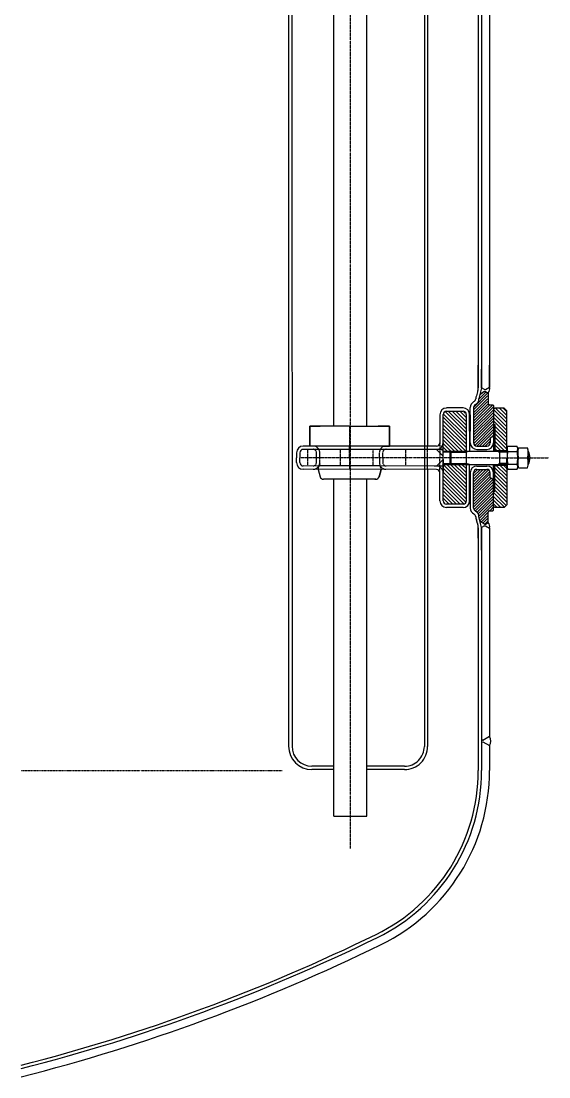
# Model space of a CAD drawing. Extents: x 77471 to 85881, y 26709 to 38599.
# Drawn here: x 81725 to 82521, y 32738 to 34330 of the extents above; entities that cross this region are included whole.
import ezdxf

# ---------------------------------------------------------------- set-up
doc = ezdxf.new("R2010")
doc.units = 0
doc.header["$MEASUREMENT"] = 0
for name, pattern in [('DASHDOT', [1, 0.5, -0.25, 0, -0.25]), ('DASHED', [0.75, 0.5, -0.25]), ('DIVIDE', [1.25, 0.5, -0.25, 0, -0.25, 0, -0.25])]:
    doc.linetypes.add(name, pattern=pattern)
for name, color, linetype in [('10', 7, 'CONTINUOUS'), ('15', 7, 'CONTINUOUS'), ('20', 7, 'CONTINUOUS'), ('21', 7, 'CONTINUOUS'), ('22', 7, 'CONTINUOUS'), ('30', 7, 'CONTINUOUS'), ('5', 7, 'CONTINUOUS'), ('60', 7, 'CONTINUOUS')]:
    doc.layers.add(name, color=color, linetype=linetype)

msp = doc.modelspace()

# ---------------------------------------------------------------- linework, layer by layer
at = {"layer": '10', "color": 2, "linetype": 'DASHDOT'}
for p, q in [((82221.8, 36687.6), (82221.8, 33082.3)), ((82220.7, 33719.1), (82220.7, 33689.1))]:
    msp.add_line(p, q, dxfattribs=at)
at = {"layer": '10', "color": 3, "linetype": 'Continuous'}
for p, q in [((82196.8, 33719.1), (82196.8, 34979.1)), ((82246.8, 33719.1), (82246.8, 34979.1)), ((82266.3, 33659.1), (82175.1, 33659.1)), ((82196.8, 33131.5), (82196.8, 33639.7)), ((82246.8, 33131.5), (82246.8, 33638.9)), ((82414.8, 33566.1), (82414.8, 33246.6)), ((82419.8, 33566.3), (82419.8, 33246.6)), ((82431.8, 33565.3), (82431.8, 33251.2)), ((82414.8, 33246.6), (82414.8, 33200.1)), ((82419.8, 33246.6), (82419.8, 33200.1)), ((82431.8, 33237.7), (82431.8, 33200.1)), ((82196.8, 33131.5), (82246.8, 33131.5))]:
    msp.add_line(p, q, dxfattribs=at)
at = {"layer": '10', "color": 92, "linetype": 'Continuous'}
for p, q in [((82414.8, 34906.1), (82414.8, 33776.8)), ((82419.8, 34906.3), (82419.8, 33776.6)), ((82431.8, 34905.3), (82431.8, 33777.6)), ((82414.8, 33777.1), (82414.8, 33811.2)), ((82419.7, 33811.2), (82419.7, 33776.9)), ((82419.8, 33776.9), (82419.8, 33804.9)), ((82431.8, 33777.9), (82431.8, 33811.2)), ((82414.7, 33792.7), (82414.7, 33776.9)), ((82428.7, 33768.8), (82407.8, 33747.9)), ((82413.8, 33770.7), (82411.9, 33764.8)), ((82419.8, 33776.9), (82415.7, 33760.7)), ((82426.5, 33770.8), (82415.7, 33760)), ((82424.3, 33771.4), (82417.5, 33767.5)), ((82421, 33769.5), (82417.6, 33766.2)), ((82424.3, 33774.3), (82419.8, 33776.9)), ((82424.3, 33774.3), (82425.4, 33774.3)), ((82424.3, 33771.4), (82425.4, 33771.4)), ((82425.4, 33774.3), (82431.8, 33777.9)), ((82425.4, 33771.4), (82429.7, 33769)), ((82429.7, 33769), (82429.7, 33753.4)), ((82428.7, 33764.6), (82407.7, 33743.6)), ((82428.7, 33760.4), (82407.7, 33739.4)), ((82428.7, 33756.1), (82407.7, 33735.1)), ((82429.1, 33752.2), (82407.7, 33730.9)), ((82432.6, 33751.5), (82407.7, 33726.6)), ((82436.8, 33751.4), (82407.7, 33722.4)), ((82431.7, 33751.4), (82436.7, 33751.4)), ((82436.7, 33751.4), (82437.7, 33750.4)), ((82437.7, 33750.4), (82437.7, 33681.4)), ((82402.7, 33693.9), (82402.7, 33747.2)), ((82437.7, 33748.1), (82407.7, 33718.1)), ((82407.7, 33747.2), (82407.7, 33693.9)), ((82437.7, 33743.9), (82407.7, 33713.9)), ((82437.7, 33739.7), (82407.7, 33709.7)), ((82437.7, 33735.4), (82407.7, 33705.4)), ((82160.7, 33719.1), (82160.7, 33689.1)), ((82220.7, 33719.1), (82160.7, 33719.1)), ((82160.7, 33719.1), (82160.7, 33689.1)), ((82161.1, 33719.1), (82160.7, 33718.7)), ((82220.7, 33719.1), (82280.7, 33719.1)), ((82280.5, 33719.1), (82280.7, 33718.8)), ((82280.7, 33719.1), (82280.7, 33689.1)), ((82280.7, 33719.1), (82280.7, 33689.1)), ((82437.7, 33731.2), (82407.7, 33701.2)), ((82437.7, 33726.9), (82407.7, 33696.9)), ((82437.7, 33722.7), (82407.9, 33692.8)), ((82437.7, 33718.4), (82409.6, 33690.2)), ((82402.1, 33711.5), (82401.7, 33711.1)), ((82402.7, 33710.7), (82401.7, 33709.7)), ((82402.7, 33709.3), (82401.7, 33710.3)), ((82402.7, 33709.3), (82401.7, 33708.3)), ((82402.7, 33707.9), (82401.7, 33708.9)), ((82402.7, 33707.9), (82401.7, 33706.9)), ((82402.7, 33706.4), (82401.7, 33707.4)), ((82402.7, 33706.4), (82401.7, 33705.4)), ((82402.7, 33705), (82401.7, 33706)), ((82402.7, 33705), (82401.7, 33704)), ((82402.7, 33703.6), (82401.7, 33704.6)), ((82402.7, 33703.6), (82401.7, 33702.6)), ((82402.7, 33702.2), (82401.7, 33703.2)), ((82402.7, 33710.7), (82402, 33711.5)), ((82402.7, 33702.2), (82402, 33701.5)), ((82437.7, 33714.2), (82412.6, 33689)), ((82437.7, 33710), (82416.7, 33689)), ((82432.7, 33701.5), (82437.7, 33704.3)), ((82437.7, 33705.7), (82434.5, 33702.5)), ((82160.7, 33689.3), (82161, 33689.1)), ((82160.7, 33689.3), (82161, 33689.1)), ((82165.7, 33689.1), (82160.7, 33689.1)), ((82165.7, 33689.1), (82160.7, 33689.1)), ((82270.2, 33689.1), (82280.7, 33689.1)), ((82270.2, 33689.1), (82280.7, 33689.1)), ((82402.1, 33701.5), (82401.7, 33701.8)), ((82412.7, 33689), (82427.8, 33689)), ((82432.7, 33700.7), (82421, 33689)), ((82432.7, 33696.5), (82425.2, 33689)), ((82432, 33691.4), (82430.4, 33689.9)), ((82432.7, 33701.5), (82432.7, 33694)), ((82412.8, 33684), (82427.7, 33684)), ((82174.8, 33658.7), (82174.7, 33658.7)), ((82174.8, 33658.7), (82174.7, 33658.7)), ((82266.7, 33658.7), (82266.8, 33658.7)), ((82266.7, 33658.7), (82266.8, 33658.7)), ((82412.7, 33659), (82427.7, 33659)), ((82437.7, 33592.5), (82437.7, 33661.5)), ((82173.4, 33653.8), (82176.4, 33642.8)), ((82173.4, 33653.8), (82176.4, 33642.8)), ((82260.3, 33639.1), (82181.2, 33639.1)), ((82227.2, 33639.1), (82214.2, 33639.1)), ((82226.9, 33639.1), (82214.5, 33639.1)), ((82258.7, 33639.1), (82260.3, 33639.1)), ((82268.1, 33653.8), (82265.1, 33642.8)), ((82265.1, 33642.8), (82268.1, 33653.8)), ((82402.1, 33641.4), (82401.7, 33641.1)), ((82402.7, 33640.7), (82401.7, 33639.7)), ((82402.7, 33639.3), (82401.7, 33640.3)), ((82402.7, 33639.3), (82401.7, 33638.3)), ((82402.7, 33637.9), (82401.7, 33638.9)), ((82402.7, 33640.7), (82402, 33641.4)), ((82402.7, 33649), (82402.7, 33595.7)), ((82413.8, 33654), (82407.7, 33647.9)), ((82418, 33654), (82407.7, 33643.7)), ((82422.3, 33653.9), (82407.7, 33639.4)), ((82426.5, 33653.9), (82407.7, 33635.2)), ((82430, 33653.2), (82407.7, 33630.9)), ((82432.1, 33651), (82407.7, 33626.7)), ((82407.7, 33595.7), (82407.7, 33649)), ((82432.7, 33647.5), (82407.7, 33622.5)), ((82432.7, 33643.2), (82407.7, 33618.2)), ((82434.3, 33640.5), (82407.7, 33614)), ((82437, 33639), (82407.7, 33609.7)), ((82412.7, 33654), (82427.7, 33654)), ((82432.7, 33641.5), (82432.7, 33649)), ((82432.7, 33641.5), (82437.7, 33638.6)), ((82402.7, 33637.9), (82401.7, 33636.9)), ((82402.7, 33636.5), (82401.7, 33637.5)), ((82402.7, 33636.5), (82401.7, 33635.5)), ((82402.7, 33635), (82401.7, 33636)), ((82402.7, 33635), (82401.7, 33634)), ((82402.7, 33633.6), (82401.7, 33634.6)), ((82402.7, 33633.6), (82401.7, 33632.6)), ((82402.7, 33632.2), (82401.7, 33633.2)), ((82402.1, 33631.4), (82401.7, 33631.8)), ((82402.7, 33632.2), (82402, 33631.4)), ((82437.7, 33635.5), (82407.7, 33605.5)), ((82437.7, 33631.2), (82407.7, 33601.2)), ((82437.7, 33627), (82407.7, 33597)), ((82437.7, 33622.8), (82408.3, 33593.3)), ((82437.7, 33618.5), (82410.5, 33591.3)), ((82437.7, 33614.3), (82412.9, 33589.4)), ((82437.7, 33610), (82414.7, 33587)), ((82437.7, 33605.8), (82415.6, 33583.6)), ((82437.7, 33601.5), (82416.5, 33580.3)), ((82431.7, 33591.5), (82436.7, 33591.5)), ((82437.7, 33597.3), (82431.9, 33591.5)), ((82437.7, 33593.1), (82436.1, 33591.5)), ((82436.7, 33591.5), (82437.7, 33592.5)), ((82413.8, 33572.2), (82411.9, 33578.1)), ((82419.8, 33566.3), (82415.7, 33582.5)), ((82429.7, 33589.3), (82417.5, 33577)), ((82424.3, 33571.5), (82417.5, 33575.4)), ((82429.7, 33585.1), (82419.1, 33574.4)), ((82429.7, 33580.8), (82421.8, 33572.9)), ((82429.7, 33576.6), (82424.6, 33571.5)), ((82429.7, 33573.9), (82429.7, 33589.5)), ((82414.7, 33550.5), (82414.7, 33566.3)), ((82414.8, 33566.1), (82414.8, 33532)), ((82419.7, 33532), (82419.7, 33566.3)), ((82424.3, 33569), (82419.8, 33566.3)), ((82419.8, 33566.3), (82419.8, 33538.3)), ((82424.3, 33571.5), (82425.4, 33571.5)), ((82424.3, 33569), (82425.4, 33569)), ((82425.4, 33571.5), (82429.7, 33573.9)), ((82425.4, 33569), (82431.8, 33565.3)), ((82431.8, 33565.3), (82431.8, 33532))]:
    msp.add_line(p, q, dxfattribs=at)
at = {"layer": '10', "color": 1, "linetype": 'Continuous'}
for p, q in [((82401.9, 33711.5), (82401.7, 33711.3)), ((82402.3, 33711.5), (82401.7, 33710.9)), ((82402.7, 33711.5), (82401.7, 33710.5)), ((82402.7, 33710.2), (82401.7, 33711.2)), ((82402.7, 33711), (82401.7, 33710)), ((82402.7, 33709.8), (82401.7, 33710.8)), ((82402.7, 33710.6), (82401.7, 33709.6)), ((82402.7, 33709.4), (82401.7, 33710.4)), ((82402.7, 33710.2), (82401.7, 33709.2)), ((82402.7, 33709), (82401.7, 33710)), ((82402.7, 33709.8), (82401.7, 33708.8)), ((82402.7, 33708.5), (82401.7, 33709.5)), ((82402.7, 33709.3), (82401.7, 33708.3)), ((82402.7, 33708.1), (82401.7, 33709.1)), ((82402.7, 33708.9), (82401.7, 33707.9)), ((82402.7, 33707.7), (82401.7, 33708.7)), ((82402.7, 33708.5), (82401.7, 33707.5)), ((82402.7, 33707.3), (82401.7, 33708.3)), ((82402.7, 33708.1), (82401.7, 33707.1)), ((82402.7, 33706.8), (82401.7, 33707.8)), ((82402.7, 33707.7), (82401.7, 33706.7)), ((82402.7, 33706.4), (82401.7, 33707.4)), ((82402.7, 33707.2), (82401.7, 33706.2)), ((82402.7, 33706), (82401.7, 33707)), ((82402.7, 33706.8), (82401.7, 33705.8)), ((82402.7, 33705.6), (82401.7, 33706.6)), ((82402.7, 33706.4), (82401.7, 33705.4)), ((82402.7, 33705.1), (82401.7, 33706.1)), ((82402.7, 33706), (82401.7, 33705)), ((82402.7, 33704.7), (82401.7, 33705.7)), ((82402.7, 33705.5), (82401.7, 33704.5)), ((82402.7, 33704.3), (82401.7, 33705.3)), ((82402.7, 33705.1), (82401.7, 33704.1)), ((82402.7, 33703.9), (82401.7, 33704.9)), ((82402.7, 33704.7), (82401.7, 33703.7)), ((82402.7, 33703.4), (82401.7, 33704.4)), ((82402.7, 33704.3), (82401.7, 33703.3)), ((82402.7, 33703), (82401.7, 33704)), ((82402.7, 33703.8), (82401.7, 33702.8)), ((82402.7, 33702.6), (82401.7, 33703.6)), ((82402.7, 33703.4), (82401.7, 33702.4)), ((82402.7, 33702.2), (82401.7, 33703.2)), ((82402.7, 33703), (82401.7, 33702)), ((82402.7, 33701.7), (82401.7, 33702.7)), ((82402.7, 33702.6), (82401.7, 33701.6)), ((82402.6, 33701.5), (82401.7, 33702.3)), ((82402.2, 33701.5), (82401.7, 33701.9)), ((82402.7, 33710.7), (82401.9, 33711.5)), ((82402.7, 33702.1), (82402.1, 33701.5)), ((82402.7, 33711.1), (82402.4, 33711.5)), ((82401.8, 33701.5), (82401.7, 33701.5)), ((82402.7, 33701.7), (82402.5, 33701.5)), ((82402.6, 33641.4), (82401.7, 33640.6)), ((82402.2, 33641.4), (82401.7, 33641)), ((82401.8, 33641.4), (82401.7, 33641.4)), ((82402.7, 33640.3), (82401.7, 33641.3)), ((82402.7, 33641.2), (82401.7, 33640.2)), ((82402.7, 33639.9), (82401.7, 33640.9)), ((82402.7, 33640.7), (82401.7, 33639.7)), ((82402.7, 33639.5), (82401.7, 33640.5)), ((82402.7, 33640.3), (82401.7, 33639.3)), ((82402.7, 33639.1), (82401.7, 33640.1)), ((82402.7, 33639.9), (82401.7, 33638.9)), ((82402.7, 33638.6), (82401.7, 33639.6)), ((82402.7, 33639.5), (82401.7, 33638.5)), ((82402.7, 33638.2), (82401.7, 33639.2)), ((82402.7, 33639), (82401.7, 33638)), ((82402.7, 33637.8), (82401.7, 33638.8)), ((82402.7, 33638.6), (82401.7, 33637.6)), ((82402.7, 33637.4), (82401.7, 33638.4)), ((82402.7, 33638.2), (82401.7, 33637.2)), ((82402.7, 33640.8), (82402.1, 33641.4)), ((82402.7, 33641.2), (82402.5, 33641.4)), ((82402.7, 33636.9), (82401.7, 33637.9)), ((82402.7, 33637.8), (82401.7, 33636.8)), ((82402.7, 33636.5), (82401.7, 33637.5)), ((82402.7, 33637.3), (82401.7, 33636.3)), ((82402.7, 33636.1), (82401.7, 33637.1)), ((82402.7, 33636.9), (82401.7, 33635.9)), ((82402.7, 33635.7), (82401.7, 33636.7)), ((82402.7, 33636.5), (82401.7, 33635.5)), ((82402.7, 33635.3), (82401.7, 33636.3)), ((82402.7, 33636.1), (82401.7, 33635.1)), ((82402.7, 33634.8), (82401.7, 33635.8)), ((82402.7, 33635.6), (82401.7, 33634.6)), ((82402.7, 33634.4), (82401.7, 33635.4)), ((82402.7, 33635.2), (82401.7, 33634.2)), ((82402.7, 33634), (82401.7, 33635)), ((82402.7, 33634.8), (82401.7, 33633.8)), ((82402.7, 33633.6), (82401.7, 33634.6)), ((82402.7, 33634.4), (82401.7, 33633.4)), ((82402.7, 33633.1), (82401.7, 33634.1)), ((82402.7, 33633.9), (82401.7, 33632.9)), ((82402.7, 33632.7), (82401.7, 33633.7)), ((82402.7, 33633.5), (82401.7, 33632.5)), ((82402.7, 33632.3), (82401.7, 33633.3)), ((82402.7, 33633.1), (82401.7, 33632.1)), ((82402.7, 33631.9), (82401.7, 33632.9)), ((82402.7, 33632.7), (82401.7, 33631.7)), ((82402.7, 33631.4), (82401.7, 33632.4)), ((82402.3, 33631.4), (82401.7, 33632)), ((82401.9, 33631.4), (82401.7, 33631.6)), ((82402.7, 33632.3), (82401.9, 33631.4)), ((82402.7, 33631.8), (82402.4, 33631.4))]:
    msp.add_line(p, q, dxfattribs=at)
at = {"layer": '10', "color": 3, "linetype": 'DIVIDE'}
msp.add_line((81725.4, 33200.1), (82119.2, 33200.1), dxfattribs=at)
at = {"layer": '10', "color": 92, "linetype": 'Continuous'}
for points in [[(82270.2, 33689.1), (82160.7, 33689.1), (82160.7, 33719.1), (82176.4, 33719.1)], [(82270.2, 33689.1), (82280.7, 33689.1), (82280.7, 33719.1), (82263.9, 33719.1)]]:
    msp.add_lwpolyline(points, dxfattribs=at)
for points in [[(82402.7, 33711.5), (82401.7, 33711.5), (82401.7, 33701.5), (82402.7, 33701.5)], [(82402.7, 33631.4), (82401.7, 33631.4), (82401.7, 33641.4), (82402.7, 33641.4)]]:
    msp.add_lwpolyline(points, close=True, dxfattribs=at)
at = {"layer": '10', "color": 3, "linetype": 'Continuous'}
msp.add_lwpolyline([(82421.8, 33243.5), (82431.8, 33237.7), (82431.8, 33237.7, 0.284491), (82431.8, 33251.2), (82431.8, 33251.2), (82421.8, 33245.5), (82421.8, 33245.5), (82419.8, 33246.6), (82419.8, 33246.6), (82419.8, 33242.3), (82419.8, 33242.3)], format="xyb", close=True, dxfattribs=at)
at = {"layer": '10', "color": 92, "linetype": 'Continuous'}
for centre, radius, start, end in [((82394.8, 33777.1), 20, 342.1546, 0.0007), ((82412.7, 33747.2), 10, 117.6728, 180), ((82412.7, 33747.2), 5, 113.9664, 180), ((82405.4, 33760.9), 5.6, 299.3823, 355.7801), ((82405.7, 33760.4), 10, 299.5877, 360), ((82430.9, 33758.3), 20.1, 161.2249, 173.6632), ((82431.7, 33753.4), 2, 180, 270), ((82412.7, 33694), 10, 180, 270), ((82412.7, 33694), 5, 180, 270), ((82427.7, 33694), 5, 270, 360), ((82427.7, 33694), 10, 270, 360), ((82178.2, 33655.1), 5, 135, 194.9971), ((82178.2, 33655.1), 5, 135, 194.9971), ((82171.2, 33662.3), 5, 315, 360), ((82263.2, 33655.1), 5, 345.0029, 45), ((82263.2, 33655.1), 5, 345.0029, 45), ((82412.7, 33649), 10, 90, 180), ((82427.7, 33649), 10, 0, 90), ((82181.2, 33644.1), 5, 194.9951, 270), ((82181.2, 33644.1), 5, 194.9951, 270), ((82260.3, 33644.1), 5, 270, 345.0049), ((82260.3, 33644.1), 5, 270, 345.0049), ((82412.7, 33649), 5, 90, 180), ((82427.7, 33649), 5, 0, 90), ((82412.7, 33595.7), 10, 180, 242.3272), ((82412.7, 33595.7), 5, 180, 246.0336), ((82405.7, 33582.5), 10, 360, 60.4123), ((82431.7, 33589.5), 2, 90, 180), ((82405.4, 33582), 5.6, 4.2199, 60.6177), ((82430.9, 33584.6), 20.1, 186.3368, 198.7751), ((82394.8, 33566.1), 20, 359.9993, 17.8454)]:
    msp.add_arc(centre, radius, start, end, dxfattribs=at)
at = {"layer": '10', "color": 3, "linetype": 'Continuous'}
for centre, radius, start, end in [((82139.8, 33200.1), 275, 296.0836, 0), ((82139.8, 33200.1), 280, 296.0836, 0), ((82139.8, 33200.1), 292, 296.0836, 0), ((81031.8, 35463.5), 2795, 284.3704, 296.0836), ((81031.8, 35463.5), 2800, 284.3442, 296.0836), ((81031.8, 35463.5), 2812, 284.2817, 296.0836)]:
    msp.add_arc(centre, radius, start, end, dxfattribs=at)
at = {"layer": '15', "color": 92, "linetype": 'Continuous'}
msp.add_line((82171, 33719.1), (82176.4, 33719.1), dxfattribs=at)
msp.add_lwpolyline([(82171.2, 33689.1), (82160.7, 33689.1), (82160.7, 33719.1), (82170.8, 33719.1)], dxfattribs=at)
for centre, start, end in [((82178.2, 33655.1), 135, 192.4138), ((82171.2, 33662.3), 315, 360)]:
    msp.add_arc(centre, 5, start, end, dxfattribs=at)
at = {"layer": '20', "color": 92, "linetype": 'Continuous'}
for p, q in [((82395.8, 33704.2), (82362, 33737.9)), ((82395.8, 33709.8), (82364.6, 33741)), ((82395.8, 33715.5), (82369.9, 33741.3)), ((82395.8, 33721.1), (82375.4, 33741.5)), ((82395.8, 33726.8), (82381.1, 33741.5)), ((82395.8, 33732.5), (82386.7, 33741.5)), ((82395.2, 33738.7), (82392.9, 33740.9)), ((82457.7, 33724), (82437.7, 33744)), ((82457.7, 33718.3), (82437.7, 33738.3)), ((82457.7, 33729.6), (82440.9, 33746.4)), ((82457.7, 33735.3), (82446.6, 33746.4)), ((82457.7, 33740.9), (82452.2, 33746.4)), ((82395.8, 33698.5), (82361.8, 33732.5)), ((82396.8, 33691.9), (82361.8, 33726.9)), ((82396.8, 33686.2), (82361.8, 33721.2)), ((82457.7, 33712.7), (82437.7, 33732.7)), ((82457.7, 33707), (82437.7, 33727)), ((82457.7, 33701.3), (82439.7, 33719.3)), ((82397.3, 33680), (82361.8, 33715.5)), ((82391.7, 33680), (82361.8, 33709.9)), ((82386, 33680), (82361.8, 33704.2)), ((82457.7, 33695.7), (82439.7, 33713.7)), ((82457.7, 33690), (82439.7, 33708)), ((82457.7, 33684.4), (82439.7, 33702.4)), ((82351.9, 33688.9), (82150.7, 33689.1)), ((82351.8, 33688.9), (82351.9, 33688.9)), ((82380.4, 33680), (82361.8, 33698.6)), ((82374.7, 33680), (82361.8, 33692.9)), ((82369.1, 33680), (82361.8, 33687.3)), ((82402.8, 33692.3), (82402.7, 33692.2)), ((82454, 33682.4), (82439.7, 33696.7)), ((82448.4, 33682.4), (82439.7, 33691.1)), ((82140.7, 33679.1), (82140.7, 33671.6)), ((82140.7, 33664.1), (82140.7, 33671.6)), ((82145.7, 33679.1), (82145.7, 33671.6)), ((82145.7, 33664.1), (82145.7, 33671.6)), ((82348.2, 33683.9), (82150.7, 33684.1)), ((82361.8, 33683.9), (82348.2, 33683.9)), ((82363.6, 33680), (82358, 33685.5)), ((82442.7, 33682.4), (82439.7, 33685.4)), ((82439.7, 33683.4), (82439.7, 33681.4)), ((82440.7, 33682.4), (82440.7, 33681.4)), ((82456.7, 33682.4), (82456.7, 33681.4)), ((82457.7, 33655), (82457.7, 33671.5)), ((82348.2, 33658.9), (82150.7, 33659.1)), ((82351.9, 33653.9), (82150.7, 33654.1)), ((82361.8, 33658.9), (82348.2, 33658.9)), ((82395.8, 33627.3), (82360.8, 33662.3)), ((82395.8, 33621.6), (82360.8, 33656.6)), ((82395.8, 33632.9), (82365.8, 33662.9)), ((82395.8, 33638.6), (82371.4, 33663)), ((82395.8, 33644.2), (82377, 33663)), ((82396.9, 33648.7), (82382.7, 33663)), ((82396.8, 33654.6), (82389.9, 33661.4)), ((82396.8, 33660.2), (82394, 33663)), ((82439.7, 33659.5), (82439.7, 33661.5)), ((82440.9, 33660.5), (82439.7, 33658.5)), ((82457.7, 33638.5), (82439.7, 33656.5)), ((82440.7, 33660.5), (82440.7, 33661.5)), ((82457.7, 33644.1), (82441.4, 33660.5)), ((82457.7, 33649.8), (82447.1, 33660.5)), ((82457.7, 33655.4), (82452.7, 33660.5)), ((82456.7, 33660.5), (82456.7, 33661.5)), ((82351.8, 33653.9), (82351.9, 33653.9)), ((82395.8, 33616), (82361.8, 33650)), ((82395.8, 33610.3), (82361.8, 33644.3)), ((82395.5, 33604.9), (82361.8, 33638.6)), ((82457.7, 33632.8), (82439.7, 33650.8)), ((82457.7, 33627.2), (82439.7, 33645.2)), ((82457.7, 33621.5), (82439.7, 33639.5)), ((82392.8, 33601.9), (82361.8, 33633)), ((82387.6, 33601.5), (82361.8, 33627.3)), ((82457.7, 33615.8), (82439.7, 33633.8)), ((82457.7, 33610.2), (82439.7, 33628.2)), ((82457.7, 33604.5), (82439.7, 33622.5)), ((82382, 33601.5), (82361.8, 33621.7)), ((82376.3, 33601.5), (82361.8, 33616)), ((82370.6, 33601.5), (82361.8, 33610.4)), ((82438.8, 33620.9), (82437.7, 33619.1)), ((82457, 33599.7), (82437.7, 33618.9)), ((82454.1, 33596.8), (82437.7, 33613.2)), ((82448.8, 33596.5), (82437.7, 33607.6)), ((82443.2, 33596.5), (82437.7, 33601.9)), ((82196.7, 33201.6), (82163.8, 33201.6)), ((82196.7, 33206.6), (82163.9, 33206.6)), ((82303.4, 33206.5), (82246.8, 33206.6)), ((82303.4, 33201.5), (82246.8, 33201.6))]:
    msp.add_line(p, q, dxfattribs=at)
at = {"layer": '20', "color": 52, "linetype": 'DASHDOT'}
msp.add_line((82431.8, 33671.4), (82145.7, 33671.6), dxfattribs=at)
at = {"layer": '20', "color": 92, "linetype": 'DASHED'}
for p, q in [((82170.7, 33664.2), (82170.7, 33679.2)), ((82175.7, 33664.1), (82175.7, 33679.2)), ((82265.7, 33671.7), (82265.7, 33679.2)), ((82265.7, 33671.7), (82265.7, 33664.2)), ((82270.7, 33671.7), (82270.7, 33679.2)), ((82270.7, 33671.7), (82270.7, 33664.2))]:
    msp.add_line(p, q, dxfattribs=at)
at = {"layer": '20', "color": 92, "linetype": 'Continuous'}
for points in [[(82437.7, 33744.4), (82437.7, 33722.6), (82437.7, 33722.6), (82439.7, 33721.4), (82439.7, 33721.4), (82439.7, 33683.4), (82439.7, 33683.4), (82440.7, 33682.4), (82440.7, 33682.4), (82456.7, 33682.4), (82456.7, 33682.4), (82457.7, 33683.4), (82457.7, 33681.4), (82457.7, 33742.4), (82457.7, 33742.4), (82453.7, 33746.4), (82453.7, 33746.4), (82439.7, 33746.4), (82439.7, 33746.4)], [(82437.7, 33598.5), (82437.7, 33620.3), (82437.7, 33620.3), (82439.7, 33621.5), (82439.7, 33621.5), (82439.7, 33659.5), (82439.7, 33659.5), (82440.7, 33660.5), (82440.7, 33660.5), (82456.7, 33660.5), (82456.7, 33660.5), (82457.7, 33659.5), (82457.7, 33661.5), (82457.7, 33600.5), (82457.7, 33600.5), (82453.7, 33596.5), (82453.7, 33596.5), (82439.7, 33596.5), (82439.7, 33596.5)]]:
    msp.add_lwpolyline(points, close=True, dxfattribs=at)
for points in [[(82361.8, 33673.9), (82351.8, 33683.9), (82351.8, 33683.9), (82361.8, 33673.9), (82361.8, 33693.9), (82361.8, 33693.9, -0.414214), (82351.8, 33683.9), (82351.8, 33683.9)], [(82361.8, 33668.9), (82351.8, 33658.9), (82351.8, 33658.9), (82361.8, 33668.9), (82361.8, 33648.9), (82361.8, 33648.9, 0.414214), (82351.8, 33658.9), (82351.8, 33658.9)]]:
    msp.add_lwpolyline(points, format="xyb", close=True, dxfattribs=at)
for centre, radius, start, end in [((82150.7, 33679.1), 10, 90, 180), ((82351.8, 33693.9), 5, 270, 360), ((82351.8, 33693.9), 10, 270, 360), ((82150.7, 33679.1), 5, 90, 180), ((82150.7, 33664.1), 10, 180, 270), ((82150.7, 33664.1), 5, 180, 270), ((82351.8, 33648.9), 5, 0, 90)]:
    msp.add_arc(centre, radius, start, end, dxfattribs=at)
at = {"layer": '20', "color": 92, "linetype": 'DASHED'}
for centre, radius, start, end in [((82165.7, 33679.2), 10, 0, 90), ((82275.7, 33679.2), 10, 92.0407, 180), ((82165.7, 33679.2), 5, 0, 90), ((82275.7, 33679.2), 5, 90, 180), ((82165.7, 33664.2), 5, 270, 0), ((82165.7, 33664.1), 10, 269.9534, 0), ((82275.7, 33664.2), 10, 180, 270), ((82275.7, 33664.2), 5, 180, 270)]:
    msp.add_arc(centre, radius, start, end, dxfattribs=at)
at = {"layer": '21', "color": 92, "linetype": 'Continuous'}
for p, q in [((82133.8, 35559.8), (82133.9, 33236.6)), ((82333.4, 34993.9), (82333.4, 33689)), ((82338.4, 34993.9), (82338.4, 33689)), ((82128.8, 34904.8), (82128.8, 33236.6)), ((82333.4, 33653.9), (82333.4, 33236.5)), ((82338.4, 33653.9), (82338.4, 33236.5))]:
    msp.add_line(p, q, dxfattribs=at)
at = {"layer": '21', "color": 92, "linetype": 'DASHED'}
for p, q in [((82333.4, 33689), (82333.4, 33653.9)), ((82338.4, 33653.9), (82338.4, 33689))]:
    msp.add_line(p, q, dxfattribs=at)
at = {"layer": '21', "color": 92, "linetype": 'Continuous'}
for centre, radius, start, end in [((82163.8, 33236.6), 35, 180, 269.9695), ((82163.9, 33236.6), 30, 180.0018, 269.9678), ((82303.4, 33236.5), 30, 269.968, 360), ((82303.4, 33236.5), 35, 269.9657, 0)]:
    msp.add_arc(centre, radius, start, end, dxfattribs=at)
at = {"layer": '22', "color": 92, "linetype": 'Continuous'}
for p, q in [((82361.7, 33680), (82361.7, 33736.7)), ((82366.7, 33741.5), (82391.7, 33741.5)), ((82391.7, 33746.5), (82366.8, 33746.5)), ((82396.7, 33736.5), (82396.7, 33671.5)), ((82401.7, 33711.4), (82401.7, 33736.6)), ((82401.7, 33736.5), (82401.7, 33681.5)), ((82402.7, 33711.4), (82402.7, 33736.6)), ((82402.7, 33736.4), (82402.7, 33714.8)), ((82402.7, 33736.4), (82402.7, 33711.4)), ((82361.7, 33681.5), (82396.7, 33681.5)), ((82361.7, 33671.5), (82361.7, 33680)), ((82371.7, 33680), (82361.7, 33680)), ((82361.7, 33663), (82361.7, 33671.5)), ((82371.7, 33680), (82373.2, 33681.5)), ((82371.7, 33680), (82371.7, 33671.5)), ((82371.7, 33680), (82396.7, 33680)), ((82371.7, 33671.5), (82371.7, 33663)), ((82373.2, 33681.5), (82373.2, 33671.5)), ((82373.2, 33671.5), (82373.2, 33661.5)), ((82401.3, 33681.5), (82396.7, 33680)), ((82396.7, 33671.5), (82396.7, 33606.5)), ((82361.7, 33606.5), (82361.7, 33663)), ((82361.7, 33663), (82371.7, 33663)), ((82361.7, 33661.5), (82402.7, 33661.5)), ((82373.2, 33661.5), (82371.7, 33663)), ((82371.7, 33662.9), (82396.7, 33662.9)), ((82401.3, 33661.5), (82396.7, 33663)), ((82401.7, 33606.4), (82401.7, 33661.5)), ((82371.7, 33601.5), (82366.7, 33601.5)), ((82391.7, 33596.4), (82366.8, 33596.4)), ((82391.7, 33601.5), (82371.7, 33601.5))]:
    msp.add_line(p, q, dxfattribs=at)
for centre, radius, start, end in [((82421.4, 33775.7), 10.6, 322.0987, 11.7746), ((82366.8, 33736.5), 5, 90, 180), ((82391.7, 33736.5), 10, 0, 90), ((82391.7, 33736.5), 5, 0, 90), ((82366.8, 33606.5), 5, 180, 270), ((82391.7, 33606.4), 10, 270, 360), ((82391.8, 33606.5), 5, 270, 360), ((82421.4, 33567.5), 10.6, 348.2254, 37.9013)]:
    msp.add_arc(centre, radius, start, end, dxfattribs=at)
at = {"layer": '30', "color": 92, "linetype": 'DASHDOT'}
for p, q in [((82220.7, 33671.6), (82220.7, 33689.1)), ((82157.6, 33659.5), (82157.6, 33683.5)), ((82206.9, 33659.5), (82206.9, 33683.5)), ((82220.7, 33671.6), (82220.7, 33654.1)), ((82256.1, 33659), (82256.1, 33683)), ((82305.3, 33659.5), (82305.3, 33683.5))]:
    msp.add_line(p, q, dxfattribs=at)
at = {"layer": '30', "color": 52, "linetype": 'DASHDOT'}
for p, q in [((82428.8, 33671.5), (82431.8, 33671.5)), ((82431.8, 33671.5), (82521.2, 33671.5))]:
    msp.add_line(p, q, dxfattribs=at)
at = {"layer": '30', "color": 92, "linetype": 'Continuous'}
for centre, start, end in [((82366.8, 33736.4), 90, 180), ((82366.8, 33606.4), 180, 267.438)]:
    msp.add_arc(centre, 10, start, end, dxfattribs=at)
at = {"layer": '5', "color": 92, "linetype": 'Continuous'}
for p, q in [((82356.8, 33736.4), (82356.8, 33693.9)), ((82356.8, 33736.4), (82356.8, 33693.9)), ((82356.8, 33606.4), (82356.8, 33648.9)), ((82356.8, 33606.4), (82356.8, 33648.9))]:
    msp.add_line(p, q, dxfattribs=at)
at = {"layer": '5', "color": 92, "linetype": 'DIVIDE'}
for p in [(82356.8, 33693.9), (82356.8, 33648.9)]:
    msp.add_line(p, (82356.8, 33671.4), dxfattribs=at)
at = {"layer": '60', "color": 92, "linetype": 'Continuous'}
for p, q in [((82459.3, 33688.8), (82473.2, 33688.8)), ((82475.2, 33686.5), (82489.1, 33686.5)), ((82373.2, 33681.4), (82458.2, 33681.5)), ((82444.2, 33681.5), (82446.8, 33680)), ((82446.8, 33681.5), (82446.8, 33671.5)), ((82458.2, 33680), (82446.8, 33680)), ((82446.8, 33671.5), (82446.8, 33661.5)), ((82458.2, 33685), (82458.2, 33671.5)), ((82458.2, 33657.9), (82458.2, 33671.5)), ((82459.2, 33681), (82473.3, 33681)), ((82474.2, 33685), (82474.2, 33671.5)), ((82474.2, 33657.9), (82474.2, 33671.5)), ((82475.2, 33671.5), (82489.1, 33671.5)), ((82490.9, 33680), (82490.1, 33680)), ((82490.1, 33679), (82490.1, 33671.5)), ((82490.1, 33671.5), (82490.1, 33661.5)), ((82490.1, 33671.5), (82490.1, 33664)), ((82373.2, 33661.4), (82458.2, 33661.5)), ((82444.2, 33661.5), (82446.8, 33663)), ((82458.2, 33663), (82446.8, 33663)), ((82459.2, 33661.9), (82473.3, 33661.9)), ((82459.3, 33654.1), (82473.2, 33654.1)), ((82475.2, 33656.5), (82489.1, 33656.5)), ((82490.9, 33663), (82490.1, 33663))]:
    msp.add_line(p, q, dxfattribs=at)
for centre, radius, start, end in [((82466.2, 33684.9), 7.95, 150.6436, 208.9867), ((82466.3, 33684.9), 7.95, 331.0133, 29.3564), ((82502.9, 33679), 28.6, 164.8167, 195.1833), ((82461.4, 33679), 28.6, 344.8167, 15.1833), ((82514.7, 33670.5), 56.5, 169.221, 178.9872), ((82514.7, 33672.5), 56.5, 181.0128, 190.779), ((82417.8, 33670.5), 56.5, 1.0128, 10.779), ((82417.8, 33672.5), 56.5, 349.221, 358.9872), ((82502.9, 33664), 28.6, 164.8167, 195.1833), ((82461.4, 33664), 28.6, 344.8167, 15.1833), ((82472.8, 33671.5), 20, 330.0262, 30.0229), ((82466.2, 33658), 7.95, 151.0133, 209.3564), ((82466.3, 33658), 7.95, 330.6436, 28.9867)]:
    msp.add_arc(centre, radius, start, end, dxfattribs=at)

doc.saveas('drawing.dxf')
